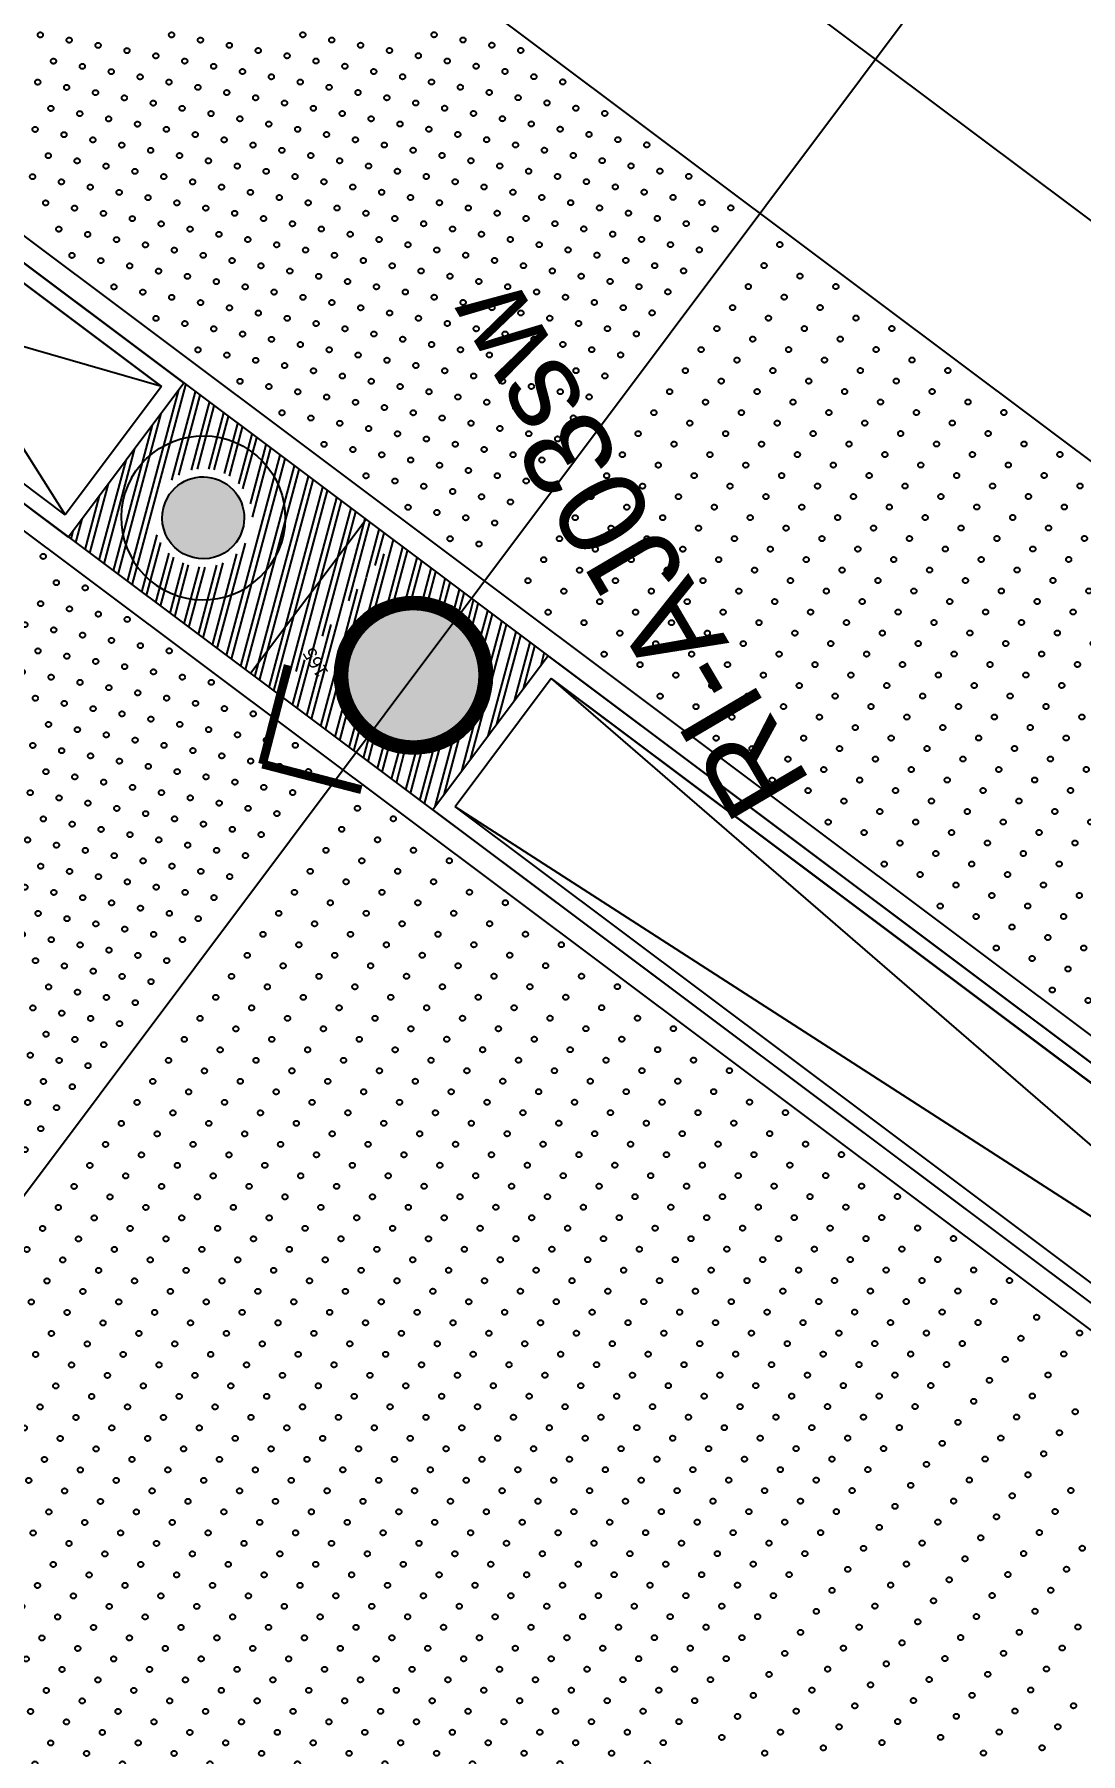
# Model space of a CAD drawing. Header units: millimetres. Extents: x 768159 to 833032, y -1374957 to -1225629.
# Drawn here: x 809520 to 810715, y -1362440 to -1360475 of the extents above; entities that cross this region are included whole.
import ezdxf
from ezdxf.enums import TextEntityAlignment as Align
from ezdxf.xclip import XClip

# ---------------------------------------------------------------- set-up
doc = ezdxf.new("R2010")
doc.units = ezdxf.units.MM
doc.header["$LTSCALE"] = 10
doc.header["$MEASUREMENT"] = 0
doc.header["$XCLIPFRAME"] = 0
doc.linetypes.add('CENTER', pattern=[50.8, 31.75, -6.35, 6.35, -6.35])
for name, color, linetype in [('I—平顶—分格线', 8, 'Continuous'), ('I—平顶—喷淋', 21, 'Continuous'), ('I—平顶—暖通', 144, 'Continuous'), ('I—平顶—灯具', 62, 'Continuous'), ('I—平顶—造型', 122, 'Continuous')]:
    doc.layers.add(name, color=color, linetype=linetype)
doc.styles.add('ARIAL', font='arial.ttf')
doc.styles.get("Standard").update_dxf_attribs({"font": 'arial.ttf'})
doc.dimstyles.new('標準', dxfattribs={"dimtxt": 2.5, "dimasz": 0.8, "dimexe": 0, "dimexo": 0, "dimgap": 1, "dimtad": 1, "dimdec": 0, "dimzin": 0, "dimdsep": 46, "dimtxsty": 'Standard', "dimblk": 'DOT', "dimcen": 1, "dimaunit": 1, "dimadec": 3, "dimazin": 0, "dimtfac": 1, "dimtdec": 0, "dimtmove": 2, "dimatfit": 3, "dimfxl": 1, "dimtolj": 1, "dimtzin": 0, "dimarcsym": 0})

# ---------------------------------------------------------------- blocks, each defined once
blk = doc.blocks.new('4560')
at = {"layer": 'I—平顶—分格线', "color": 1}
for centre in [(-2960, -20), (-2880, -20), (-2800, -20), (-2720, -20), (-2640, -20), (-2560, -20), (-2480, -20), (-2400, -20), (-2320, -20), (-2240, -20), (-2160, -20), (-2080, -20), (-2920, -35), (-2840, -35), (-2760, -35), (-2680, -35), (-2600, -35), (-2520, -35), (-2440, -35), (-2360, -35), (-2280, -35), (-2200, -35), (-2120, -35), (-2960, -50), (-2880, -50), (-2800, -50), (-2720, -50), (-2640, -50), (-2560, -50), (-2480, -50), (-2400, -50), (-2320, -50), (-2240, -50), (-2160, -50), (-2080, -50), (-2960, -80), (-2920, -65), (-2880, -80), (-2840, -65), (-2800, -80), (-2760, -65), (-2720, -80), (-2680, -65), (-2640, -80), (-2600, -65), (-2560, -80), (-2520, -65), (-2480, -80), (-2440, -65), (-2400, -80), (-2360, -65), (-2320, -80), (-2280, -65), (-2240, -80), (-2200, -65), (-2160, -80), (-2120, -65), (-2080, -80), (-2920, -95), (-2840, -95), (-2760, -95), (-2680, -95), (-2600, -95), (-2520, -95), (-2440, -95), (-2360, -95), (-2280, -95), (-2200, -95), (-2120, -95), (-2960, -110), (-2880, -110), (-2800, -110), (-2720, -110), (-2640, -110), (-2560, -110), (-2480, -110), (-2400, -110), (-2320, -110), (-2240, -110), (-2160, -110), (-2080, -110), (-2960, -140), (-2920, -125), (-2880, -140), (-2840, -125), (-2800, -140), (-2760, -125), (-2720, -140), (-2680, -125), (-2640, -140), (-2600, -125), (-2560, -140), (-2520, -125), (-2480, -140), (-2440, -125), (-2400, -140), (-2360, -125), (-2320, -140), (-2280, -125), (-2240, -140), (-2200, -125), (-2160, -140), (-2120, -125), (-2080, -140), (-2920, -155), (-2840, -155), (-2760, -155), (-2680, -155), (-2600, -155), (-2520, -155), (-2440, -155), (-2360, -155), (-2280, -155), (-2200, -155), (-2120, -155), (-2960, -170), (-2880, -170), (-2800, -170), (-2720, -170), (-2640, -170), (-2560, -170), (-2480, -170), (-2400, -170), (-2320, -170), (-2240, -170), (-2160, -170), (-2080, -170), (-2920, -185), (-2840, -185), (-2760, -185), (-2680, -185), (-2600, -185), (-2520, -185), (-2440, -185), (-2360, -185), (-2280, -185), (-2200, -185), (-2120, -185), (-2960, -200), (-2920, -215), (-2880, -200), (-2840, -215), (-2800, -200), (-2760, -215), (-2720, -200), (-2680, -215), (-2640, -200), (-2600, -215), (-2560, -200), (-2520, -215), (-2480, -200), (-2440, -215), (-2400, -200), (-2360, -215), (-2320, -200), (-2280, -215), (-2240, -200), (-2200, -215), (-2160, -200), (-2120, -215), (-2080, -200), (-2960, -230), (-2880, -230), (-2800, -230), (-2720, -230), (-2640, -230), (-2560, -230), (-2480, -230), (-2400, -230), (-2320, -230), (-2240, -230), (-2160, -230), (-2080, -230), (-2920, -245), (-2840, -245), (-2760, -245), (-2680, -245), (-2600, -245), (-2520, -245), (-2440, -245), (-2360, -245), (-2280, -245), (-2200, -245), (-2120, -245), (-2960, -260), (-2920, -275), (-2880, -260), (-2840, -275), (-2800, -260), (-2760, -275), (-2720, -260), (-2680, -275), (-2640, -260), (-2600, -275), (-2560, -260), (-2520, -275), (-2480, -260), (-2440, -275), (-2400, -260), (-2360, -275), (-2320, -260), (-2280, -275), (-2240, -260), (-2200, -275), (-2160, -260), (-2120, -275), (-2080, -260), (-2960, -290), (-2880, -290), (-2800, -290), (-2720, -290), (-2640, -290), (-2560, -290), (-2480, -290), (-2400, -290), (-2320, -290), (-2240, -290), (-2160, -290), (-2080, -290), (-2920, -305), (-2840, -305), (-2760, -305), (-2680, -305), (-2600, -305), (-2520, -305), (-2440, -305), (-2360, -305), (-2280, -305), (-2200, -305), (-2120, -305), (-2960, -320), (-2920, -335), (-2880, -320), (-2840, -335), (-2800, -320), (-2760, -335), (-2720, -320), (-2680, -335), (-2640, -320), (-2600, -335), (-2560, -320), (-2520, -335), (-2480, -320), (-2440, -335), (-2400, -320), (-2360, -335), (-2320, -320), (-2280, -335), (-2240, -320), (-2200, -335), (-2160, -320), (-2120, -335), (-2080, -320), (-2960, -350), (-2880, -350), (-2800, -350), (-2720, -350), (-2640, -350), (-2560, -350), (-2480, -350), (-2400, -350), (-2320, -350), (-2240, -350), (-2160, -350), (-2080, -350), (-2920, -365), (-2840, -365), (-2760, -365), (-2680, -365), (-2600, -365), (-2520, -365), (-2440, -365), (-2360, -365), (-2280, -365), (-2200, -365), (-2120, -365), (-2960, -380), (-2920, -395), (-2880, -380), (-2840, -395), (-2800, -380), (-2760, -395), (-2720, -380), (-2680, -395), (-2640, -380), (-2600, -395), (-2560, -380), (-2520, -395), (-2480, -380), (-2440, -395), (-2400, -380), (-2360, -395), (-2320, -380), (-2280, -395), (-2240, -380), (-2200, -395), (-2160, -380), (-2120, -395), (-2080, -380), (-2960, -410), (-2880, -410), (-2800, -410), (-2720, -410), (-2640, -410), (-2560, -410), (-2480, -410), (-2400, -410), (-2320, -410), (-2240, -410), (-2160, -410), (-2080, -410), (-2920, -425), (-2840, -425), (-2760, -425), (-2680, -425), (-2600, -425), (-2520, -425), (-2440, -425), (-2360, -425), (-2280, -425), (-2200, -425), (-2120, -425), (-2960, -440), (-2880, -440), (-2800, -440), (-2720, -440), (-2640, -440), (-2560, -440), (-2480, -440), (-2400, -440), (-2320, -440), (-2240, -440), (-2160, -440), (-2080, -440), (-2960, -470), (-2920, -455), (-2880, -470), (-2840, -455), (-2800, -470), (-2760, -455), (-2720, -470), (-2680, -455), (-2640, -470), (-2600, -455), (-2560, -470), (-2520, -455), (-2480, -470), (-2440, -455), (-2400, -470), (-2360, -455), (-2320, -470), (-2280, -455), (-2240, -470), (-2200, -455), (-2160, -470), (-2120, -455), (-2080, -470), (-2920, -485), (-2840, -485), (-2760, -485), (-2680, -485), (-2600, -485), (-2520, -485), (-2440, -485), (-2360, -485), (-2280, -485), (-2200, -485), (-2120, -485), (-2960, -500), (-2880, -500), (-2800, -500), (-2720, -500), (-2640, -500), (-2560, -500), (-2480, -500), (-2400, -500), (-2320, -500), (-2240, -500), (-2160, -500), (-2080, -500), (-2960, -530), (-2920, -515), (-2880, -530), (-2840, -515), (-2800, -530), (-2760, -515), (-2720, -530), (-2680, -515), (-2640, -530), (-2600, -515), (-2560, -530), (-2520, -515), (-2480, -530), (-2440, -515), (-2400, -530), (-2360, -515), (-2320, -530), (-2280, -515), (-2240, -530), (-2200, -515), (-2160, -530), (-2120, -515), (-2080, -530), (-2920, -545), (-2840, -545), (-2760, -545), (-2680, -545), (-2600, -545), (-2520, -545), (-2440, -545), (-2360, -545), (-2280, -545), (-2200, -545), (-2120, -545), (-2960, -560), (-2880, -560), (-2800, -560), (-2720, -560), (-2640, -560), (-2560, -560), (-2480, -560), (-2400, -560), (-2320, -560), (-2240, -560), (-2160, -560), (-2080, -560), (-2960, -590), (-2920, -575), (-2880, -590), (-2840, -575), (-2800, -590), (-2760, -575), (-2720, -590), (-2680, -575), (-2640, -590), (-2600, -575), (-2560, -590), (-2520, -575), (-2480, -590), (-2440, -575), (-2400, -590), (-2360, -575), (-2320, -590), (-2280, -575), (-2240, -590), (-2200, -575), (-2160, -590), (-2120, -575), (-2080, -590), (-2920, -605), (-2840, -605), (-2760, -605), (-2680, -605), (-2600, -605), (-2520, -605), (-2440, -605), (-2360, -605), (-2280, -605), (-2200, -605), (-2120, -605), (-2960, -620), (-2880, -620), (-2800, -620), (-2720, -620), (-2640, -620), (-2560, -620), (-2480, -620), (-2400, -620), (-2320, -620), (-2240, -620), (-2160, -620), (-2080, -620), (-2960, -650), (-2920, -635), (-2880, -650), (-2840, -635), (-2800, -650), (-2760, -635), (-2720, -650), (-2680, -635), (-2640, -650), (-2600, -635), (-2560, -650), (-2520, -635), (-2480, -650), (-2440, -635), (-2400, -650), (-2360, -635), (-2320, -650), (-2280, -635), (-2240, -650), (-2200, -635), (-2160, -650), (-2120, -635), (-2080, -650), (-2920, -665), (-2840, -665), (-2760, -665), (-2680, -665), (-2600, -665), (-2520, -665), (-2440, -665), (-2360, -665), (-2280, -665), (-2200, -665), (-2120, -665), (-2960, -680), (-2880, -680), (-2800, -680), (-2720, -680), (-2640, -680), (-2560, -680), (-2480, -680), (-2400, -680), (-2320, -680), (-2240, -680), (-2160, -680), (-2080, -680), (-2960, -710), (-2920, -695), (-2880, -710), (-2840, -695), (-2800, -710), (-2760, -695), (-2720, -710), (-2680, -695), (-2640, -710), (-2600, -695), (-2560, -710), (-2520, -695), (-2480, -710), (-2440, -695), (-2400, -710), (-2360, -695), (-2320, -710), (-2280, -695), (-2240, -710), (-2200, -695), (-2160, -710), (-2120, -695), (-2080, -710), (-2920, -725), (-2840, -725), (-2760, -725), (-2680, -725), (-2600, -725), (-2520, -725), (-2440, -725), (-2360, -725), (-2280, -725), (-2200, -725), (-2120, -725), (-2960, -740), (-2880, -740), (-2800, -740), (-2720, -740), (-2640, -740), (-2560, -740), (-2480, -740), (-2400, -740), (-2320, -740), (-2240, -740), (-2160, -740), (-2080, -740), (-2920, -755), (-2840, -755), (-2760, -755), (-2680, -755), (-2600, -755), (-2520, -755), (-2440, -755), (-2360, -755), (-2280, -755), (-2200, -755), (-2120, -755), (-2960, -770), (-2920, -785), (-2880, -770), (-2840, -785), (-2800, -770), (-2760, -785), (-2720, -770), (-2680, -785), (-2640, -770), (-2600, -785), (-2560, -770), (-2520, -785), (-2480, -770), (-2440, -785), (-2400, -770), (-2360, -785), (-2320, -770), (-2280, -785), (-2240, -770), (-2200, -785), (-2160, -770), (-2120, -785), (-2080, -770), (-2960, -800), (-2880, -800), (-2800, -800), (-2720, -800), (-2640, -800), (-2560, -800), (-2480, -800), (-2400, -800), (-2320, -800), (-2240, -800), (-2160, -800), (-2080, -800), (-2920, -815), (-2840, -815), (-2760, -815), (-2680, -815), (-2600, -815), (-2520, -815), (-2440, -815), (-2360, -815), (-2280, -815), (-2200, -815), (-2120, -815), (-2960, -830), (-2920, -845), (-2880, -830), (-2840, -845), (-2800, -830), (-2760, -845), (-2720, -830), (-2680, -845), (-2640, -830), (-2600, -845), (-2560, -830), (-2520, -845), (-2480, -830), (-2440, -845), (-2400, -830), (-2360, -845), (-2320, -830), (-2280, -845), (-2240, -830), (-2200, -845), (-2160, -830), (-2120, -845), (-2080, -830), (-2960, -860), (-2880, -860), (-2800, -860), (-2720, -860), (-2640, -860), (-2560, -860), (-2480, -860), (-2400, -860), (-2320, -860), (-2240, -860), (-2160, -860), (-2080, -860), (-2920, -875), (-2840, -875), (-2760, -875), (-2680, -875), (-2600, -875), (-2520, -875), (-2440, -875), (-2360, -875), (-2280, -875), (-2200, -875), (-2120, -875), (-2960, -890), (-2920, -905), (-2880, -890), (-2840, -905), (-2800, -890), (-2760, -905), (-2720, -890), (-2680, -905), (-2640, -890), (-2600, -905), (-2560, -890), (-2520, -905), (-2480, -890), (-2440, -905), (-2400, -890), (-2360, -905), (-2320, -890), (-2280, -905), (-2240, -890), (-2200, -905), (-2160, -890), (-2120, -905), (-2080, -890), (-2960, -920), (-2880, -920), (-2800, -920), (-2720, -920), (-2640, -920), (-2560, -920), (-2480, -920), (-2400, -920), (-2320, -920), (-2240, -920), (-2160, -920), (-2080, -920), (-2920, -935), (-2840, -935), (-2760, -935), (-2680, -935), (-2600, -935), (-2520, -935), (-2440, -935), (-2360, -935), (-2280, -935), (-2200, -935), (-2120, -935), (-2960, -950), (-2920, -965), (-2880, -950), (-2840, -965), (-2800, -950), (-2760, -965), (-2720, -950), (-2680, -965), (-2640, -950), (-2600, -965), (-2560, -950), (-2520, -965), (-2480, -950), (-2440, -965), (-2400, -950), (-2360, -965), (-2320, -950), (-2280, -965), (-2240, -950), (-2200, -965), (-2160, -950), (-2120, -965), (-2080, -950), (-2960, -980), (-2880, -980), (-2800, -980), (-2720, -980), (-2640, -980), (-2560, -980), (-2480, -980), (-2400, -980), (-2320, -980), (-2240, -980), (-2160, -980), (-2080, -980), (-2920, -995), (-2840, -995), (-2760, -995), (-2680, -995), (-2600, -995), (-2520, -995), (-2440, -995), (-2360, -995), (-2280, -995), (-2200, -995), (-2120, -995), (-2960, -1010), (-2880, -1010), (-2800, -1010), (-2720, -1010), (-2640, -1010), (-2560, -1010), (-2480, -1010), (-2400, -1010), (-2320, -1010), (-2240, -1010), (-2160, -1010), (-2080, -1010), (-2960, -1040), (-2920, -1025), (-2880, -1040), (-2840, -1025), (-2800, -1040), (-2760, -1025), (-2720, -1040), (-2680, -1025), (-2640, -1040), (-2600, -1025), (-2560, -1040), (-2520, -1025), (-2480, -1040), (-2440, -1025), (-2400, -1040), (-2360, -1025), (-2320, -1040), (-2280, -1025), (-2240, -1040), (-2200, -1025), (-2160, -1040), (-2120, -1025), (-2080, -1040), (-2920, -1055), (-2840, -1055), (-2760, -1055), (-2680, -1055), (-2600, -1055), (-2520, -1055), (-2440, -1055), (-2360, -1055), (-2280, -1055), (-2200, -1055), (-2120, -1055), (-2960, -1070), (-2880, -1070), (-2800, -1070), (-2720, -1070), (-2640, -1070), (-2560, -1070), (-2480, -1070), (-2400, -1070), (-2320, -1070), (-2240, -1070), (-2160, -1070), (-2080, -1070), (-2960, -1100), (-2920, -1085), (-2880, -1100), (-2840, -1085), (-2800, -1100), (-2760, -1085), (-2720, -1100), (-2680, -1085), (-2640, -1100), (-2600, -1085), (-2560, -1100), (-2520, -1085), (-2480, -1100), (-2440, -1085), (-2400, -1100), (-2360, -1085), (-2320, -1100), (-2280, -1085), (-2240, -1100), (-2200, -1085), (-2160, -1100), (-2120, -1085), (-2080, -1100), (-2920, -1115), (-2840, -1115), (-2760, -1115), (-2680, -1115), (-2600, -1115), (-2520, -1115), (-2440, -1115), (-2360, -1115), (-2280, -1115), (-2200, -1115), (-2120, -1115), (-2960, -1130), (-2880, -1130), (-2800, -1130), (-2720, -1130), (-2640, -1130), (-2560, -1130), (-2480, -1130), (-2400, -1130), (-2320, -1130), (-2240, -1130), (-2160, -1130), (-2080, -1130), (-2960, -1160), (-2920, -1145), (-2880, -1160), (-2840, -1145), (-2800, -1160), (-2760, -1145), (-2720, -1160), (-2680, -1145), (-2640, -1160), (-2600, -1145), (-2560, -1160), (-2520, -1145), (-2480, -1160), (-2440, -1145), (-2400, -1160), (-2360, -1145), (-2320, -1160), (-2280, -1145), (-2240, -1160), (-2200, -1145), (-2160, -1160), (-2120, -1145), (-2080, -1160), (-2920, -1175), (-2840, -1175), (-2760, -1175), (-2680, -1175), (-2600, -1175), (-2520, -1175), (-2440, -1175), (-2360, -1175), (-2280, -1175), (-2200, -1175), (-2120, -1175), (-2960, -1190), (-2880, -1190), (-2800, -1190), (-2720, -1190), (-2640, -1190), (-2560, -1190), (-2480, -1190), (-2400, -1190), (-2320, -1190), (-2240, -1190), (-2160, -1190), (-2080, -1190), (-2960, -1220), (-2920, -1205), (-2880, -1220), (-2840, -1205), (-2800, -1220), (-2760, -1205), (-2720, -1220), (-2680, -1205), (-2640, -1220), (-2600, -1205), (-2560, -1220), (-2520, -1205), (-2480, -1220), (-2440, -1205), (-2400, -1220), (-2360, -1205), (-2320, -1220), (-2280, -1205), (-2240, -1220), (-2200, -1205), (-2160, -1220), (-2120, -1205), (-2080, -1220), (-2920, -1235), (-2840, -1235), (-2760, -1235), (-2680, -1235), (-2600, -1235), (-2520, -1235), (-2440, -1235), (-2360, -1235), (-2280, -1235), (-2200, -1235), (-2120, -1235), (-2960, -1250), (-2880, -1250), (-2800, -1250), (-2720, -1250), (-2640, -1250), (-2560, -1250), (-2480, -1250), (-2400, -1250), (-2320, -1250), (-2240, -1250), (-2160, -1250), (-2080, -1250), (-2960, -1280), (-2920, -1265), (-2880, -1280), (-2840, -1265), (-2800, -1280), (-2760, -1265), (-2720, -1280), (-2680, -1265), (-2640, -1280), (-2600, -1265), (-2560, -1280), (-2520, -1265), (-2480, -1280), (-2440, -1265), (-2400, -1280), (-2360, -1265), (-2320, -1280), (-2280, -1265), (-2240, -1280), (-2200, -1265), (-2160, -1280), (-2120, -1265), (-2080, -1280), (-2920, -1295), (-2840, -1295), (-2760, -1295), (-2680, -1295), (-2600, -1295), (-2520, -1295), (-2440, -1295), (-2360, -1295), (-2280, -1295), (-2200, -1295), (-2120, -1295), (-2960, -1310), (-2880, -1310), (-2800, -1310), (-2720, -1310), (-2640, -1310), (-2560, -1310), (-2480, -1310), (-2400, -1310), (-2320, -1310), (-2240, -1310), (-2160, -1310), (-2080, -1310), (-2920, -1325), (-2840, -1325), (-2760, -1325), (-2680, -1325), (-2600, -1325), (-2520, -1325), (-2440, -1325), (-2360, -1325), (-2280, -1325), (-2200, -1325), (-2120, -1325), (-2960, -1340), (-2920, -1355), (-2880, -1340), (-2840, -1355), (-2800, -1340), (-2760, -1355), (-2720, -1340), (-2680, -1355), (-2640, -1340), (-2600, -1355), (-2560, -1340), (-2520, -1355), (-2480, -1340), (-2440, -1355), (-2400, -1340), (-2360, -1355), (-2320, -1340), (-2280, -1355), (-2240, -1340), (-2200, -1355), (-2160, -1340), (-2120, -1355), (-2080, -1340), (-2960, -1370), (-2880, -1370), (-2800, -1370), (-2720, -1370), (-2640, -1370), (-2560, -1370), (-2480, -1370), (-2400, -1370), (-2320, -1370), (-2240, -1370), (-2160, -1370), (-2080, -1370), (-2920, -1385), (-2840, -1385), (-2760, -1385), (-2680, -1385), (-2600, -1385), (-2520, -1385), (-2440, -1385), (-2360, -1385), (-2280, -1385), (-2200, -1385), (-2120, -1385)]:
    blk.add_circle(centre, 3, dxfattribs=at)
at = {"layer": 'I—平顶—分格线', "color": 3}
for centre in [(-1990, -20), (-2040, -35), (-1940, -35), (-1990, -50), (-2040, -65), (-1990, -80), (-1940, -65), (-2040, -95), (-1940, -95), (-1990, -110), (-1890, -110), (-2040, -125), (-1990, -140), (-1940, -125), (-1890, -140), (-2040, -155), (-1940, -155), (-1990, -170), (-1890, -170), (-2040, -185), (-1940, -185), (-1840, -185), (-2040, -215), (-1990, -200), (-1940, -215), (-1890, -200), (-1840, -215), (-1990, -230), (-1890, -230), (-1790, -230), (-2040, -245), (-1940, -245), (-1840, -245), (-2040, -275), (-1990, -260), (-1940, -275), (-1890, -260), (-1840, -275), (-1790, -260), (-1990, -290), (-1890, -290), (-1790, -290), (-2040, -305), (-1940, -305), (-1840, -305), (-1740, -305), (-2040, -335), (-1990, -320), (-1940, -335), (-1890, -320), (-1840, -335), (-1790, -320), (-1740, -335), (-1990, -350), (-1890, -350), (-1790, -350), (-2040, -365), (-1940, -365), (-1840, -365), (-1740, -365), (-2040, -395), (-1990, -380), (-1940, -395), (-1890, -380), (-1840, -395), (-1790, -380), (-1740, -395), (-1690, -380), (-1990, -410), (-1890, -410), (-1790, -410), (-1690, -410), (-2040, -425), (-1940, -425), (-1840, -425), (-1740, -425), (-1990, -440), (-1890, -440), (-1790, -440), (-1690, -440), (-2040, -455), (-1990, -470), (-1940, -455), (-1890, -470), (-1840, -455), (-1790, -470), (-1740, -455), (-2040, -485), (-1940, -485), (-1840, -485), (-1740, -485), (-1990, -500), (-1890, -500), (-1790, -500), (-2040, -515), (-1990, -530), (-1940, -515), (-1890, -530), (-1840, -515), (-2040, -545), (-1940, -545), (-1840, -545), (-1990, -560), (-1890, -560), (-2040, -575), (-1990, -590), (-1940, -575), (-1890, -590), (-2040, -605), (-1940, -605), (-1990, -620), (-2040, -635), (-1990, -650), (-1940, -635), (-2040, -665), (-2040, -695), (-2040, -725), (-1990, -740), (-2040, -755), (-2040, -785), (-1990, -770), (-1990, -800), (-2040, -815), (-1940, -815), (-2040, -845), (-1990, -830), (-1940, -845), (-1990, -860), (-2040, -875), (-1940, -875), (-2040, -905), (-1990, -890), (-1940, -905), (-1890, -890), (-1990, -920), (-1890, -920), (-2040, -935), (-1940, -935), (-2040, -965), (-1990, -950), (-1940, -965), (-1890, -950), (-1840, -965), (-1990, -980), (-1890, -980), (-2040, -995), (-1940, -995), (-1840, -995), (-1990, -1010), (-1890, -1010), (-1790, -1010), (-2040, -1025), (-1990, -1040), (-1940, -1025), (-1890, -1040), (-1840, -1025), (-1790, -1040), (-2040, -1055), (-1940, -1055), (-1840, -1055), (-1990, -1070), (-1890, -1070), (-1790, -1070), (-2040, -1085), (-1990, -1100), (-1940, -1085), (-1890, -1100), (-1840, -1085), (-1790, -1100), (-1740, -1085), (-2040, -1115), (-1940, -1115), (-1840, -1115), (-1740, -1115), (-1990, -1130), (-1890, -1130), (-1790, -1130), (-2040, -1145), (-1990, -1160), (-1940, -1145), (-1890, -1160), (-1840, -1145), (-1790, -1160), (-1740, -1145), (-1690, -1160), (-2040, -1175), (-1940, -1175), (-1840, -1175), (-1740, -1175), (-1990, -1190), (-1890, -1190), (-1790, -1190), (-1690, -1190), (-2040, -1205), (-1990, -1220), (-1940, -1205), (-1890, -1220), (-1840, -1205), (-1790, -1220), (-1740, -1205), (-1690, -1220), (-2040, -1235), (-1940, -1235), (-1840, -1235), (-1740, -1235), (-1990, -1250), (-1890, -1250), (-1790, -1250), (-2040, -1265), (-1990, -1280), (-1940, -1265), (-1890, -1280), (-1840, -1265), (-1790, -1280), (-2040, -1295), (-1940, -1295), (-1840, -1295), (-1990, -1310), (-1890, -1310), (-2040, -1325), (-1940, -1325), (-1840, -1325), (-2040, -1355), (-1990, -1340), (-1940, -1355), (-1890, -1340), (-1990, -1370), (-1890, -1370), (-2040, -1385), (-1940, -1385)]:
    blk.add_circle(centre, 3, dxfattribs=at)
blk = doc.blocks.new('30')
at = {"layer": 'I—平顶—分格线'}
for centre in [(-390, -20), (-330, -20), (-270, -20), (-210, -20), (-150, -20), (-90, -20), (-30, -20), (-420, -35), (-360, -35), (-300, -35), (-240, -35), (-180, -35), (-120, -35), (-60, -35), (-390, -50), (-330, -50), (-270, -50), (-210, -50), (-150, -50), (-90, -50), (-30, -50), (-390, -80), (-360, -65), (-330, -80), (-300, -65), (-270, -80), (-240, -65), (-210, -80), (-180, -65), (-150, -80), (-120, -65), (-90, -80), (-60, -65), (-30, -80), (-420, -95), (-360, -95), (-300, -95), (-240, -95), (-180, -95), (-120, -95), (-60, -95), (-390, -110), (-330, -110), (-270, -110), (-210, -110), (-150, -110), (-90, -110), (-30, -110), (-450, -140), (-420, -125), (-390, -140), (-360, -125), (-330, -140), (-300, -125), (-270, -140), (-240, -125), (-210, -140), (-180, -125), (-150, -140), (-120, -125), (-90, -140), (-60, -125), (-30, -140), (-480, -155), (-420, -155), (-360, -155), (-300, -155), (-240, -155), (-180, -155), (-120, -155), (-60, -155), (-510, -170), (-450, -170), (-390, -170), (-330, -170), (-270, -170), (-210, -170), (-150, -170), (-90, -170), (-30, -170), (-540, -185), (-480, -185), (-420, -185), (-360, -185), (-300, -185), (-240, -185), (-180, -185), (-120, -185), (-60, -185), (-540, -215), (-510, -200), (-480, -215), (-450, -200), (-420, -215), (-390, -200), (-360, -215), (-330, -200), (-300, -215), (-270, -200), (-240, -215), (-210, -200), (-180, -215), (-150, -200), (-120, -215), (-90, -200), (-60, -215), (-30, -200), (-570, -230), (-510, -230), (-450, -230), (-390, -230), (-330, -230), (-270, -230), (-210, -230), (-150, -230), (-90, -230), (-30, -230), (-600, -245), (-540, -245), (-480, -245), (-420, -245), (-360, -245), (-300, -245), (-240, -245), (-180, -245), (-120, -245), (-60, -245), (-660, -275), (-630, -260), (-600, -275), (-570, -260), (-540, -275), (-510, -260), (-480, -275), (-450, -260), (-420, -275), (-390, -260), (-360, -275), (-330, -260), (-300, -275), (-270, -260), (-240, -275), (-210, -260), (-180, -275), (-150, -260), (-120, -275), (-90, -260), (-60, -275), (-30, -260), (-630, -290), (-570, -290), (-510, -290), (-450, -290), (-390, -290), (-330, -290), (-270, -290), (-210, -290), (-150, -290), (-90, -290), (-30, -290), (-660, -305), (-600, -305), (-540, -305), (-480, -305), (-420, -305), (-360, -305), (-300, -305), (-240, -305), (-180, -305), (-120, -305), (-60, -305), (-720, -335), (-690, -320), (-660, -335), (-630, -320), (-600, -335), (-570, -320), (-540, -335), (-510, -320), (-480, -335), (-450, -320), (-420, -335), (-390, -320), (-360, -335), (-330, -320), (-300, -335), (-270, -320), (-240, -335), (-210, -320), (-180, -335), (-150, -320), (-120, -335), (-90, -320), (-60, -335), (-30, -320), (-750, -350), (-690, -350), (-630, -350), (-570, -350), (-510, -350), (-450, -350), (-390, -350), (-330, -350), (-270, -350), (-210, -350), (-150, -350), (-90, -350), (-30, -350), (-780, -365), (-720, -365), (-660, -365), (-600, -365), (-540, -365), (-480, -365), (-420, -365), (-360, -365), (-300, -365), (-240, -365), (-180, -365), (-120, -365), (-60, -365), (-750, -380), (-720, -395), (-690, -380), (-660, -395), (-630, -380), (-600, -395), (-570, -380), (-540, -395), (-510, -380), (-480, -395), (-450, -380), (-420, -395), (-390, -380), (-360, -395), (-330, -380), (-300, -395), (-270, -380), (-240, -395), (-210, -380), (-180, -395), (-150, -380), (-120, -395), (-90, -380), (-60, -395), (-30, -380), (-750, -410), (-690, -410), (-630, -410), (-570, -410), (-510, -410), (-450, -410), (-390, -410), (-330, -410), (-270, -410), (-210, -410), (-150, -410), (-90, -410), (-30, -410), (-720, -425), (-660, -425), (-600, -425), (-540, -425), (-480, -425), (-420, -425), (-360, -425), (-300, -425), (-240, -425), (-180, -425), (-120, -425), (-60, -425), (-690, -440), (-630, -440), (-570, -440), (-510, -440), (-450, -440), (-390, -440), (-330, -440), (-270, -440), (-210, -440), (-150, -440), (-90, -440), (-30, -440), (-720, -455), (-690, -470), (-660, -455), (-630, -470), (-600, -455), (-570, -470), (-540, -455), (-510, -470), (-480, -455), (-450, -470), (-420, -455), (-390, -470), (-360, -455), (-330, -470), (-300, -455), (-270, -470), (-240, -455), (-210, -470), (-180, -455), (-150, -470), (-120, -455), (-90, -470), (-60, -455), (-30, -470), (-660, -485), (-600, -485), (-540, -485), (-480, -485), (-420, -485), (-360, -485), (-300, -485), (-240, -485), (-180, -485), (-120, -485), (-60, -485), (-690, -500), (-630, -500), (-570, -500), (-510, -500), (-450, -500), (-390, -500), (-330, -500), (-270, -500), (-210, -500), (-150, -500), (-90, -500), (-30, -500), (-660, -515), (-630, -530), (-600, -515), (-570, -530), (-540, -515), (-510, -530), (-480, -515), (-450, -530), (-420, -515), (-390, -530), (-360, -515), (-330, -530), (-300, -515), (-270, -530), (-240, -515), (-210, -530), (-180, -515), (-150, -530), (-120, -515), (-90, -530), (-60, -515), (-30, -530), (-600, -545), (-540, -545), (-480, -545), (-420, -545), (-360, -545), (-300, -545), (-240, -545), (-180, -545), (-120, -545), (-60, -545), (-630, -560), (-570, -560), (-510, -560), (-450, -560), (-390, -560), (-330, -560), (-270, -560), (-210, -560), (-150, -560), (-90, -560), (-30, -560), (-600, -575), (-570, -590), (-540, -575), (-510, -590), (-480, -575), (-450, -590), (-420, -575), (-390, -590), (-360, -575), (-330, -590), (-300, -575), (-270, -590), (-240, -575), (-210, -590), (-180, -575), (-150, -590), (-120, -575), (-90, -590), (-60, -575), (-30, -590), (-600, -605), (-540, -605), (-480, -605), (-420, -605), (-360, -605), (-300, -605), (-240, -605), (-180, -605), (-120, -605), (-60, -605), (-570, -620), (-510, -620), (-450, -620), (-390, -620), (-330, -620), (-270, -620), (-210, -620), (-150, -620), (-90, -620), (-30, -620), (-570, -650), (-540, -635), (-510, -650), (-480, -635), (-450, -650), (-420, -635), (-390, -650), (-360, -635), (-330, -650), (-300, -635), (-270, -650), (-240, -635), (-210, -650), (-180, -635), (-150, -650), (-120, -635), (-90, -650), (-60, -635), (-30, -650), (-540, -665), (-480, -665), (-420, -665), (-360, -665), (-300, -665), (-240, -665), (-180, -665), (-120, -665), (-60, -665), (-510, -680), (-450, -680), (-390, -680), (-330, -680), (-270, -680), (-210, -680), (-150, -680), (-90, -680), (-30, -680), (-540, -695), (-510, -710), (-480, -695), (-450, -710), (-420, -695), (-390, -710), (-360, -695), (-330, -710), (-300, -695), (-270, -710), (-240, -695), (-210, -710), (-180, -695), (-150, -710), (-120, -695), (-90, -710), (-60, -695), (-30, -710), (-480, -725), (-420, -725), (-360, -725), (-300, -725), (-240, -725), (-180, -725), (-120, -725), (-60, -725), (-510, -740), (-450, -740), (-390, -740), (-330, -740), (-270, -740), (-210, -740), (-150, -740), (-90, -740), (-30, -740), (-480, -755), (-420, -755), (-360, -755), (-300, -755), (-240, -755), (-180, -755), (-120, -755), (-60, -755), (-450, -770), (-420, -785), (-390, -770), (-360, -785), (-330, -770), (-300, -785), (-270, -770), (-240, -785), (-210, -770), (-180, -785), (-150, -770), (-120, -785), (-90, -770), (-60, -785), (-30, -770), (-450, -800), (-390, -800), (-330, -800), (-270, -800), (-210, -800), (-150, -800), (-90, -800), (-30, -800), (-420, -815), (-360, -815), (-300, -815), (-240, -815), (-180, -815), (-120, -815), (-60, -815), (-420, -845), (-390, -830), (-360, -845), (-330, -830), (-300, -845), (-270, -830), (-240, -845), (-210, -830), (-180, -845), (-150, -830), (-120, -845), (-90, -830), (-60, -845), (-30, -830), (-390, -860), (-330, -860), (-270, -860), (-210, -860), (-150, -860), (-90, -860), (-30, -860), (-360, -875), (-300, -875), (-240, -875), (-180, -875), (-120, -875), (-60, -875), (-390, -890), (-360, -905), (-330, -890), (-300, -905), (-270, -890), (-240, -905), (-210, -890), (-180, -905), (-150, -890), (-120, -905), (-90, -890), (-60, -905), (-30, -890), (-330, -920), (-270, -920), (-210, -920), (-150, -920), (-90, -920), (-30, -920), (-360, -935), (-300, -935), (-240, -935), (-180, -935), (-120, -935), (-60, -935), (-330, -950), (-300, -965), (-270, -950), (-240, -965), (-210, -950), (-180, -965), (-150, -950), (-120, -965), (-90, -950), (-60, -965), (-30, -950), (-330, -980), (-270, -980), (-210, -980), (-150, -980), (-90, -980), (-30, -980), (-300, -995), (-240, -995), (-180, -995), (-120, -995), (-60, -995), (-270, -1010), (-210, -1010), (-150, -1010), (-90, -1010), (-30, -1010), (-270, -1040), (-240, -1025), (-210, -1040), (-180, -1025), (-150, -1040), (-120, -1025), (-90, -1040), (-60, -1025), (-30, -1040), (-240, -1055), (-180, -1055), (-120, -1055), (-60, -1055), (-210, -1070), (-150, -1070), (-90, -1070), (-30, -1070), (-240, -1085), (-210, -1100), (-180, -1085), (-150, -1100), (-120, -1085), (-90, -1100), (-60, -1085), (-30, -1100), (-180, -1115), (-120, -1115), (-60, -1115), (-210, -1130), (-150, -1130), (-90, -1130), (-30, -1130), (-180, -1145), (-150, -1160), (-120, -1145), (-90, -1160), (-60, -1145), (-30, -1160), (-180, -1175), (-120, -1175), (-60, -1175), (-150, -1190), (-90, -1190), (-30, -1190), (-150, -1220), (-120, -1205), (-90, -1220), (-60, -1205), (-30, -1220), (-120, -1235), (-60, -1235), (-90, -1250), (-30, -1250), (-90, -1280), (-60, -1265), (-30, -1280), (-60, -1295), (-30, -1310), (-60, -1325), (-30, -1340), (-30, -1370)]:
    blk.add_circle(centre, 3, dxfattribs=at)
blk = doc.blocks.new('*U1708')
for p, q in [((-1019.01, 85.33), (1.25, 85.33)), ((1.25, 85.33), (1.25, 0)), ((-5.86, 78.22), (-1011.9, 78.22)), ((-1011.9, 78.22), (-5.86, 78.22)), ((-5.86, 78.22), (-1011.9, 7.11)), ((-1011.9, 78.22), (-5.86, 7.11)), ((-5.86, 78.22), (-5.86, 7.11)), ((1.25, 0), (-1019.01, 0)), ((-5.86, 7.11), (-1011.9, 7.11))]:
    blk.add_line(p, q)
blk = doc.blocks.new('上下喷1111')
h = blk.add_hatch(color=256)
h.dxf.hatch_style = 1
edge = h.paths.add_edge_path()
edge.add_arc((0, 0), 0.5, 0, 180)
edge.add_arc((0, 0), 0.5, 180, 360)
at = {"elevation": 0}
for points in [[(-1, 0, -1), (1, 0, 0.084041)], [(-1, 0, 1), (1, 0, -0.084041)]]:
    blk.add_lwpolyline(points, format="xyb", dxfattribs=at)
blk.add_lwpolyline([(0.5, 0, 1), (-0.5, 0, 1)], format="xyb", close=True, dxfattribs=at)
blk = doc.blocks.new('*D175')
at = {"layer": 'Defpoints', "color": 0, "transparency": 16777216}
for p in [(82.5, 69.3), (82.5, 0), (-82.5, 0)]:
    blk.add_point(p, dxfattribs=at)
at = {"color": 0, "transparency": 16777216, "insert": (69.3, 88.9), "char_height": 15, "attachment_point": 5}
blk.add_mtext('\\A1;165', dxfattribs=at)
blk = doc.blocks.new('_Dot')
at = {"color": 0, "linetype": 'ByBlock', "lineweight": -2}
blk.add_line((-0.5, 0), (-1, 0), dxfattribs=at)
at = {"color": 0, "linetype": 'ByBlock', "const_width": 0.5}
blk.add_lwpolyline([(-0.25, 0, 1), (0.25, 0, 1)], format="xyb", close=True, dxfattribs=at)
blk = doc.blocks.new('*U1707')
for p, q in [((-603.92, 85.33), (-402.17, 85.33)), ((-603.92, 0), (-603.92, 85.33)), ((-402.17, 85.33), (-402.17, 0)), ((-409.28, 78.22), (-596.81, 78.22)), ((-596.81, 78.22), (-409.28, 78.22)), ((-596.81, 7.11), (-596.81, 78.22)), ((-409.28, 78.22), (-596.81, 7.11)), ((-596.81, 78.22), (-409.28, 7.11)), ((-409.28, 78.22), (-409.28, 7.11)), ((-402.17, 0), (-603.92, 0)), ((-409.28, 7.11), (-596.81, 7.11))]:
    blk.add_line(p, q)
blk = doc.blocks.new('*U171')
h = blk.add_hatch(color=256)
edge = h.paths.add_edge_path()
edge.add_arc((0, 0), 82.5, -90, 90, ccw=False)
edge.add_arc((0, 0), 82.5, 90, 270, ccw=False)
at = {"const_width": 16.5}
blk.add_lwpolyline([(82.5, 0, 0.414214), (0, 82.5, 0.414214), (-82.5, 0, 0.414214), (0, -82.5, 0.414214)], format="xyb", close=True, dxfattribs=at)
dim = blk.add_linear_dim(base=(82.5, 69.3), p1=(-82.5, 0), p2=(82.5, 0), dimstyle='標準', override={"dimtxt": 15, "dimgap": 5, "dimse1": 1, "dimse2": 1, "dimsd1": 1, "dimsd2": 1})
dim.commit()
dim.dimension.update_dxf_attribs({"geometry": '*D175', "text_midpoint": (69.3, 88.9), "dimtype": 160})
blk = doc.blocks.new('*U172')
at = {"const_width": 10}
for points in [[(0, 200), (-82.5, 117.5)], [(0, 200), (82.5, 117.5)]]:
    blk.add_lwpolyline(points, dxfattribs=at)
blk.add_blockref('*U171', (0, 0))
at = {"style": 'ARIAL'}
blk.add_text('RI-AJ03sw', height=100, dxfattribs=at).set_placement((0, -280.2), align=Align.MIDDLE_CENTER)
blk.add_text('RI-AJ03sw', height=100, dxfattribs=at).set_placement((0, -280.2), align=Align.MIDDLE_CENTER)
blk = doc.blocks.new('P1-2-T1')
at = {"layer": 'I—平顶—分格线', "extrusion": (3.04932e-09, 4.55444e-09, 1)}
h = blk.add_hatch(dxfattribs=at)
h.set_pattern_fill('ANSI32', color=256, scale=50, angle=66.8453)
h.set_pattern_definition([(111.8453421, (-1065144.59, 545886.616), (-17.40359338, -6.97692178), []), (111.8453421, (-1065141.114, 545894.743), (-17.40359338, -6.97692178), [])])
edge = h.paths.add_edge_path(flags=16)
edge.add_arc((382293.3, -57545.5), 56.2, 0, 360)
h.paths.add_polyline_path([(382483.3, -57655.4), (382483.3, -57435.4), (382183.3, -57435.5), (382183.3, -57655.5)])
h = blk.add_hatch(dxfattribs=at)
h.set_pattern_fill('ANSI32', color=256, scale=50, angle=66.8453)
h.set_pattern_definition([(111.8453421, (-1080444.575, 542866.696), (-17.40359338, -6.97692178), []), (111.8453421, (-1080441.1, 542874.822), (-17.40359338, -6.97692178), [])])
edge = h.paths.add_edge_path(flags=16)
edge.add_arc((382593.3, -57545.4), 88.2, -36.8453, 323.1547, ccw=False)
h.paths.add_polyline_path([(382483.3, -57435.5), (382483.3, -57655.4), (382703.3, -57655.4), (382703.3, -57435.4)])
at = {"layer": 'I—平顶—分格线', "extrusion": (3.04932e-09, 4.55444e-09, 1), "elevation": 0}
for points in [[(382593.3, -61225.4), (382593.3, -56330.8)], [(384078.3, -61780), (384078.3, -56330.8)], [(380923.3, -56665.4), (399263.3, -56665.4)], [(380923.3, -56885.4), (399263.3, -56885.4)], [(380923.3, -59055.4), (399263.3, -59055.4)]]:
    blk.add_lwpolyline(points, dxfattribs=at)
at = {"layer": 'I—平顶—造型', "elevation": 0}
for points in [[(399263.3, -57410.4), (380923.3, -57410.4)], [(382443.3, -57435.5), (382443.3, -57655.4)], [(380923.3, -57680.4), (399263.3, -57680.4)]]:
    blk.add_lwpolyline(points, dxfattribs=at)
at = {"layer": 'I—平顶—造型', "extrusion": (3.04932e-09, 4.55444e-09, 1), "elevation": 0}
for points in [[(380923.3, -57435.4), (399263.3, -57435.4)], [(380923.3, -57655.4), (399263.3, -57655.4)]]:
    blk.add_lwpolyline(points, dxfattribs=at)
at = {"layer": 'I—平顶—造型'}
blk.add_circle((382593.4, -57545.3, 0), 90, dxfattribs=at)
at = {"layer": 'I—平顶—分格线', "extrusion": (3.04932e-09, 4.55444e-09, 1)}
ref = blk.add_blockref('30', (382593.3, -56850.4, 0), dxfattribs=at)
XClip(ref).set_block_clipping_path([(-1670.0000597583, -555.1502424232), (16939.7623225741, -38.8257972333)])
ref = blk.add_blockref('4560', (385593.3, -56880.4, 0), dxfattribs=at)
XClip(ref).set_block_clipping_path([(-2999.9999794373, -519.8366270046), (13939.7623225741, -5)])
ref = blk.add_blockref('30', (382593.3, -57655.4, 0), dxfattribs=at)
XClip(ref).set_block_clipping_path([(-1670.000080321, -1400.0000259747), (-0.0000006676, -25.0000259745)])
ref = blk.add_blockref('4560', (385593.3, -57655.4, 0), dxfattribs=at)
XClip(ref).set_block_clipping_path([(-3000, -1399.9999999997), (0, -24.9999554021)])
at = {"layer": 'I—平顶—喷淋', "extrusion": (-1.28326e-09, -9.5915e-09, 1), "xscale": -93.75000000000004, "yscale": 93.74999999999979, "zscale": 93.75000000000031, "rotation": 187.7021762255471}
blk.add_blockref('上下喷1111', (382293.2, -57545.5, 0), dxfattribs=at)
at = {"layer": 'I—平顶—暖通', "extrusion": (-3.04932e-09, -4.55444e-09, -1), "yscale": 2.577745585546859, "zscale": 2.577745585546859}
for name, p, xscale in [('*U1707', (-383220, -57655.5, 0), -2.577745585546859), ('*U1708', (-382706.5, -57655.4, 0), 2.577745585546859)]:
    blk.add_blockref(name, p, dxfattribs=dict(at, xscale=xscale))
at = {"layer": 'I—平顶—灯具', "linetype": 'CENTER', "ltscale": 0.002, "extrusion": (3.04932e-09, 4.55444e-09, 1), "rotation": 157.319758804853}
blk.add_blockref('*U172', (382593.3, -57545.5, 0), dxfattribs=at)

msp = doc.modelspace()

# ---------------------------------------------------------------- block references
at = {"color": 1, "true_color": 0xff0000, "rotation": 323.1546555987947}
msp.add_blockref('P1-2-T1', (538287.2, -1085731.6, 0), dxfattribs=at)

doc.saveas('drawing.dxf')
